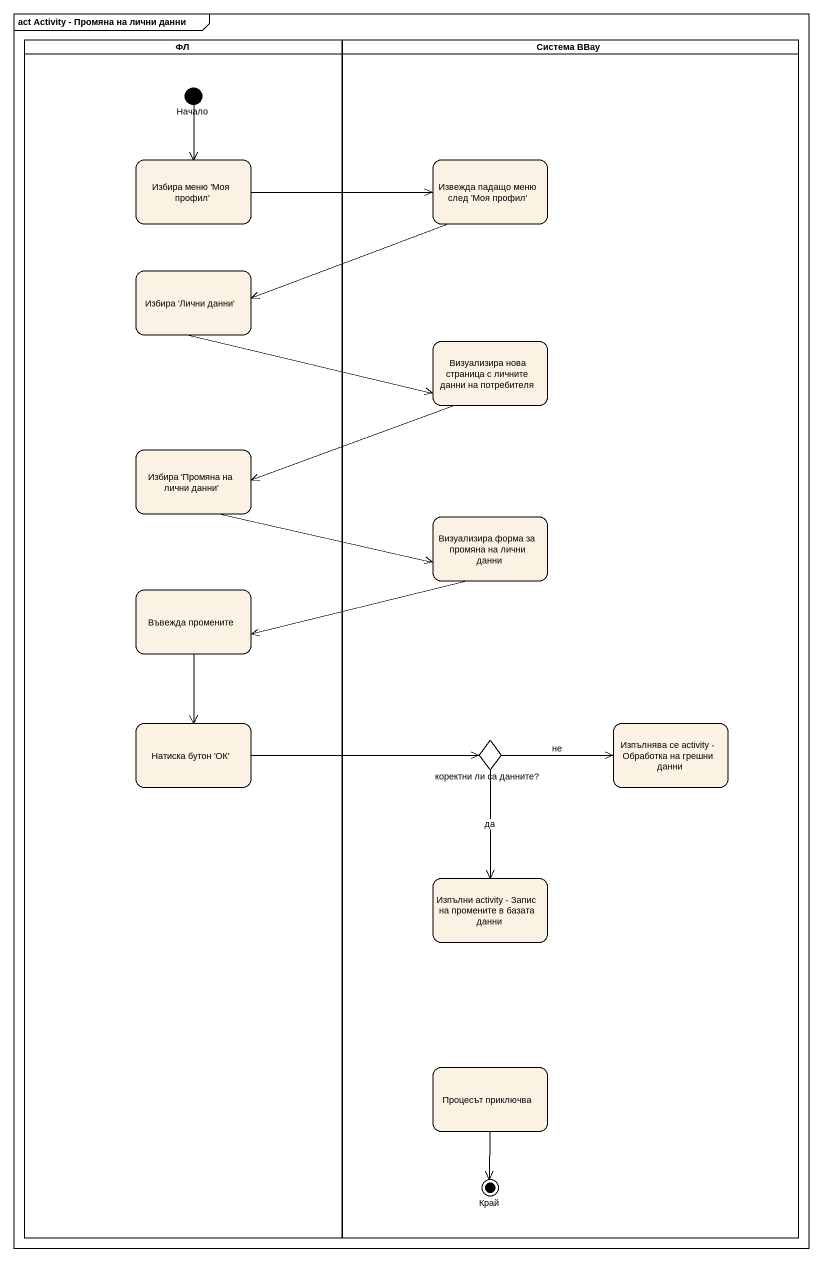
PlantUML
@startuml
mainframe act Activity - Промяна на лични данни
hide empty description
state ФЛ <<partition>> {
  state Начало <<start>>
  state "Избира меню 'Моя профил'" as Избира_меню_Моя_профил
  state "Избира 'Лични данни'" as Избира_Лични_данни
  state "Избира 'Промяна на лични данни'" as Избира_Промяна_на_лични
  state "Въвежда промените" as Въвежда_промените
  state "Натиска бутон 'ОК'" as Натиска_бутон_ОК
}
state "Система BBay" as Система_BBay <<partition>> {
  state "Извежда падащо меню след 'Моя профил'" as Извежда_падащо_меню_след
  state "Визуализира нова страница с личните данни на потребителя" as Визуализира_нова_страница_с
  state "Визуализира форма за промяна на лични данни" as Визуализира_форма_за
  state "Изпълнява се activity - Обработка на грешни данни" as Изпълнява_се_activity
  state "коректни ли са данните?" as коректни_ли_са_данните <<choice>>
  state "Изпълни activity - Запис на промените в базата данни" as Изпълни_activity_Запис_на
  state "Процесът приключва" as Процесът_приключва
  state Край <<end>>
}
Начало --> Избира_меню_Моя_профил
Избира_меню_Моя_профил -right-> Извежда_падащо_меню_след
Извежда_падащо_меню_след -left-> Избира_Лични_данни
Избира_Лични_данни -right-> Визуализира_нова_страница_с
Визуализира_нова_страница_с -left-> Избира_Промяна_на_лични
Избира_Промяна_на_лични -right-> Визуализира_форма_за
Визуализира_форма_за -left-> Въвежда_промените
Въвежда_промените --> Натиска_бутон_ОК
Натиска_бутон_ОК -right-> коректни_ли_са_данните
коректни_ли_са_данните -right-> Изпълнява_се_activity : не
коректни_ли_са_данните --> Изпълни_activity_Запис_на : да
Процесът_приключва --> Край
@enduml
